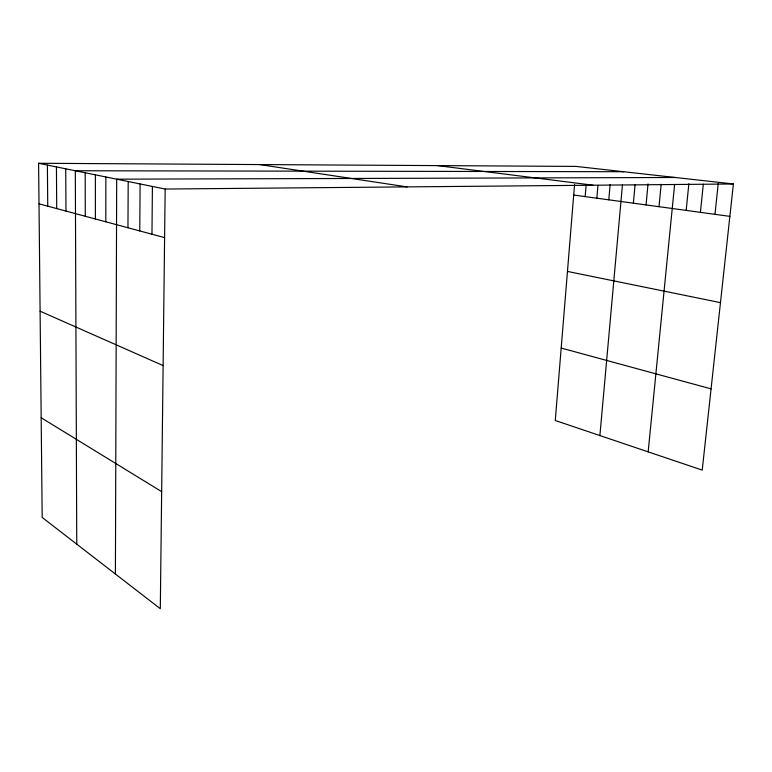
<?xml version="1.0" encoding="UTF-8"?>
<svg xmlns="http://www.w3.org/2000/svg" width="772" height="772" viewBox="0 0 772 772"><rect width="100%" height="100%" fill="white"/><g stroke="black" fill="none" stroke-linecap="round" stroke-linejoin="round"><path stroke-width="1.16" d="M105.803 221.786L105.861 176.971M115.404 574.03L116.688 179.181L675.297 177.492M127.959 227.75L128.2 181.526M139.761 230.934L140.108 183.948M151.968 234.215L152.412 186.457M38.6 163.278L165.16 189.043L160.306 608.722L42.18 517.452L38.6 163.278L576.047 166.414L733.4 183.977L702.221 470.109L555.271 420.499L574.58 184.305M585.166 196.599L586.131 185.039M596.852 198.201L597.953 185.357M608.78 199.832L610.131 184.508M599.892 435.562L622.454 184.826M633.378 203.19L635.076 184.691M646.058 204.927L648.036 183.89M659.008 206.693L661.17 184.267M648.162 451.861L674.593 184.643M686.163 210.409L688.865 183.697M700.407 212.348L703.331 184.18M714.968 214.336L718.249 183.485M165.16 189.043L733.4 183.977M623.631 171.722L75.318 170.757L76.756 544.163M437.531 165.604L593.234 185.222M573.702 195.036L729.868 216.372M259.653 164.571L406.989 186.892M567.459 271.426L720.469 302.634M39.005 203.818L164.59 237.612M561.196 348.056L711.07 388.866M40.096 311.193L163.114 365.581M41.177 417.758L161.657 491.639M47.391 165.063L47.739 206.172M56.433 166.906L56.723 208.585M65.736 168.807L65.967 211.074M85.19 172.764L85.287 216.266M95.371 174.839L95.39 218.987"/></g></svg>
